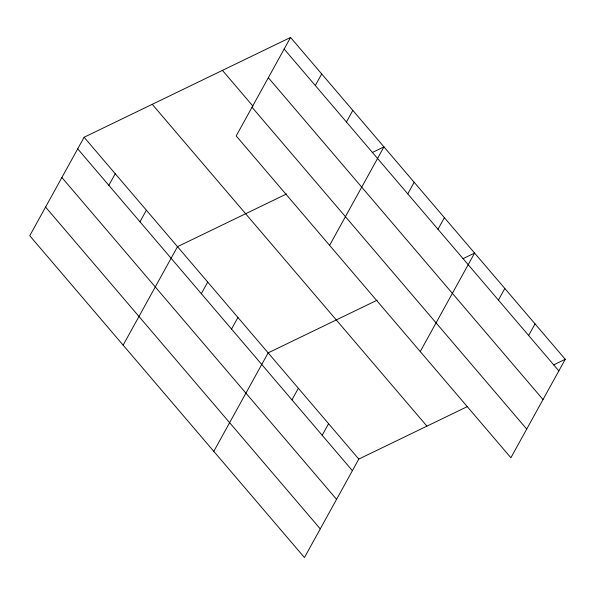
<?xml version="1.0" encoding="UTF-8"?>
<svg xmlns="http://www.w3.org/2000/svg" width="595" height="595" viewBox="0 0 595 595"><rect width="100%" height="100%" fill="white"/><g stroke="black" fill="none" stroke-linecap="round" stroke-linejoin="round"><path stroke-width="0.89" d="M290.561 37.448L236.2 135.92L510.889 457.748L565.25 359.276L290.561 37.448L84.111 137.252L29.75 235.724L304.439 557.552L358.8 459.08L467.038 406.757M108.84 185.32L115.244 173.725M139.974 221.794L146.37 210.199M123.143 345.145L177.503 246.672L286.582 193.94M315.298 85.516L321.694 73.921M201.318 293.67L207.722 282.075M231.537 329.065L237.933 317.477M346.424 121.99L352.828 110.395M213.791 451.352L268.152 352.872L377.23 300.148M329.593 245.341L383.954 146.868L372.329 152.491M291.966 399.87L298.363 388.275M407.776 193.866L414.172 182.271M322.185 435.272L328.581 423.677M437.987 229.268L444.391 217.673M420.241 351.548L474.602 253.068L462.97 258.699M498.417 300.066L504.82 288.471M528.635 335.468L535.031 323.873M553.618 364.899L565.25 359.276M284.165 49.043L558.846 370.871M268.338 77.714L543.019 399.543M222.433 70.381L252.964 106.155M252.027 107.249L526.716 429.077M152.238 104.311L426.927 426.146M84.111 137.252L358.8 459.08M77.714 148.847L352.396 470.675M61.88 177.511L336.569 499.346M45.577 207.053L320.266 528.881"/></g></svg>
